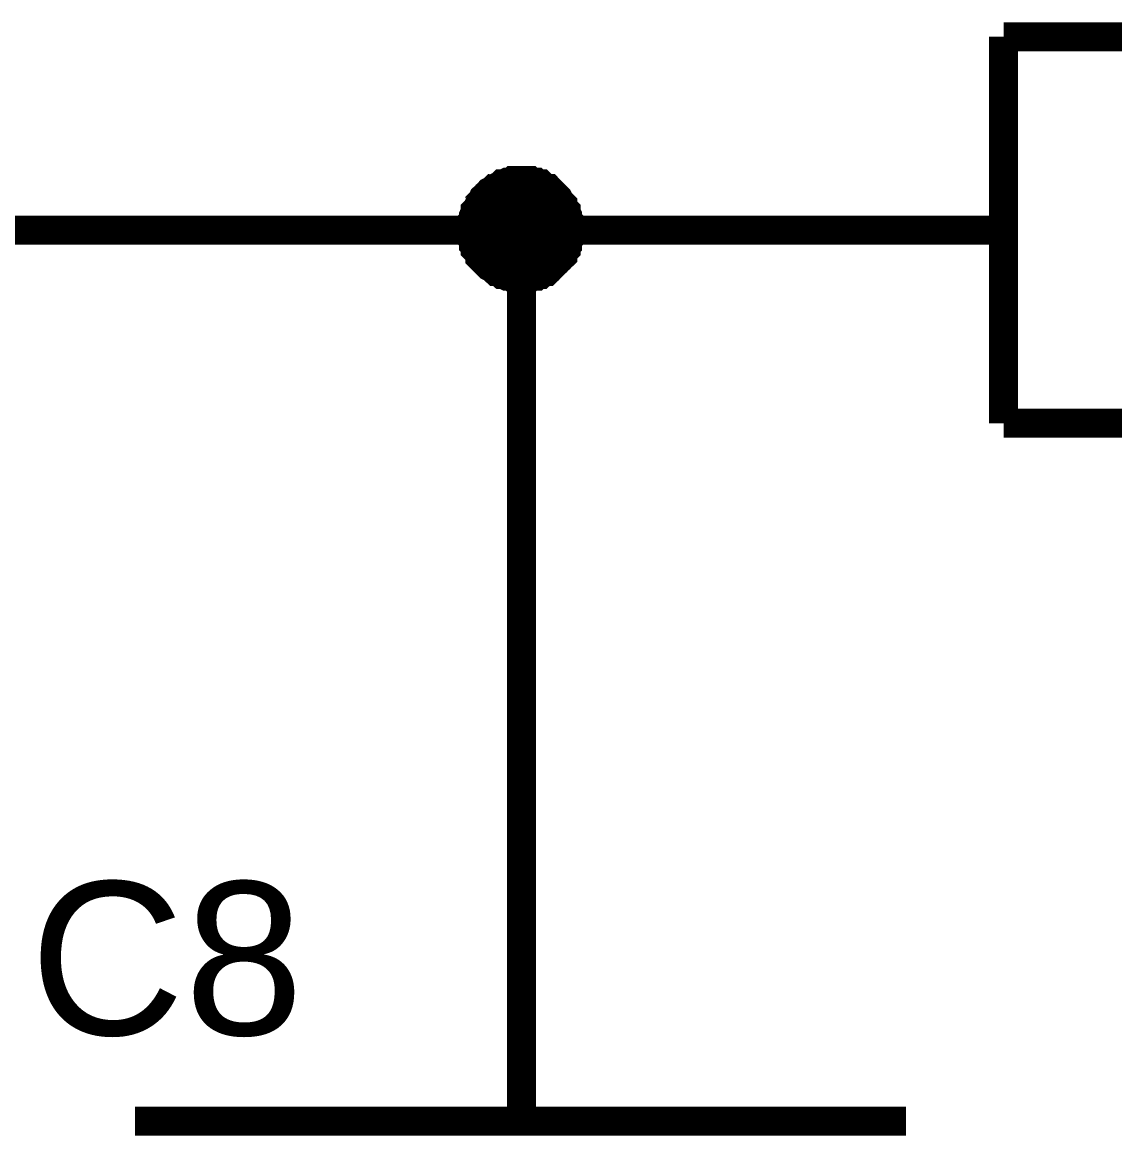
# Model space of a CAD drawing. Header units: millimetres. Extents: x -2024 to 917, y -725 to 13.
# Drawn here: x -1974.06 to -1962.73, y -621.06 to -609.52 of the extents above; entities that cross this region are included whole.
import ezdxf

# ---------------------------------------------------------------- set-up
doc = ezdxf.new("R2010")
doc.units = ezdxf.units.MM
doc.styles.get("Standard").update_dxf_attribs({"font": 'arial.ttf'})

msp = doc.modelspace()

# ---------------------------------------------------------------- linework, layer by layer
at = {"color": 7}
for points, const_width in [([(-1963.884, -609.671), (-1963.884, -613.678)], 0.3), ([(-1963.884, -609.671), (-1953.887, -609.671)], 0.3), ([(-1969.396, -611.675), (-1969.396, -611.641), (-1969.396, -611.625), (-1969.396, -611.592), (-1969.379, -611.575), (-1969.379, -611.542), (-1969.379, -611.526), (-1969.363, -611.492), (-1969.363, -611.476), (-1969.346, -611.459), (-1969.329, -611.426), (-1969.313, -611.41), (-1969.313, -611.393), (-1969.296, -611.377), (-1969.28, -611.343), (-1969.263, -611.327), (-1969.247, -611.31), (-1969.23, -611.294), (-1969.214, -611.277), (-1969.181, -611.261), (-1969.164, -611.244), (-1969.147, -611.244), (-1969.131, -611.227), (-1969.098, -611.211), (-1969.081, -611.194), (-1969.065, -611.194), (-1969.032, -611.178), (-1969.015, -611.178), (-1968.982, -611.178), (-1968.965, -611.161), (-1968.932, -611.161), (-1968.916, -611.161), (-1968.883, -611.161)], 0.3), ([(-1969.396, -611.675), (-1969.396, -611.641), (-1969.396, -611.625), (-1969.396, -611.592), (-1969.379, -611.575), (-1969.379, -611.542), (-1969.379, -611.526), (-1969.363, -611.492), (-1969.363, -611.476), (-1969.346, -611.459), (-1969.329, -611.426), (-1969.313, -611.41), (-1969.313, -611.393), (-1969.296, -611.377), (-1969.28, -611.343), (-1969.263, -611.327), (-1969.247, -611.31), (-1969.23, -611.294), (-1969.214, -611.277), (-1969.181, -611.261), (-1969.164, -611.244), (-1969.147, -611.244), (-1969.131, -611.227), (-1969.098, -611.211), (-1969.081, -611.194), (-1969.065, -611.194), (-1969.032, -611.178), (-1969.015, -611.178), (-1968.982, -611.178), (-1968.965, -611.161), (-1968.932, -611.161), (-1968.916, -611.161), (-1968.883, -611.161)], 0.3), ([(-1969.396, -611.675), (-1969.396, -611.641), (-1969.396, -611.625), (-1969.396, -611.592), (-1969.379, -611.575), (-1969.379, -611.542), (-1969.379, -611.526), (-1969.363, -611.492), (-1969.363, -611.476), (-1969.346, -611.459), (-1969.329, -611.426), (-1969.313, -611.41), (-1969.313, -611.393), (-1969.296, -611.377), (-1969.28, -611.343), (-1969.263, -611.327), (-1969.247, -611.31), (-1969.23, -611.294), (-1969.214, -611.277), (-1969.181, -611.261), (-1969.164, -611.244), (-1969.147, -611.244), (-1969.131, -611.227), (-1969.098, -611.211), (-1969.081, -611.194), (-1969.065, -611.194), (-1969.032, -611.178), (-1969.015, -611.178), (-1968.982, -611.178), (-1968.965, -611.161), (-1968.932, -611.161), (-1968.916, -611.161), (-1968.883, -611.161)], 0.3), ([(-1969.396, -611.675), (-1969.396, -611.641), (-1969.396, -611.625), (-1969.396, -611.592), (-1969.379, -611.575), (-1969.379, -611.542), (-1969.379, -611.526), (-1969.363, -611.492), (-1969.363, -611.476), (-1969.346, -611.459), (-1969.329, -611.426), (-1969.313, -611.41), (-1969.313, -611.393), (-1969.296, -611.377), (-1969.28, -611.343), (-1969.263, -611.327), (-1969.247, -611.31), (-1969.23, -611.294), (-1969.214, -611.277), (-1969.181, -611.261), (-1969.164, -611.244), (-1969.147, -611.244), (-1969.131, -611.227), (-1969.098, -611.211), (-1969.081, -611.194), (-1969.065, -611.194), (-1969.032, -611.178), (-1969.015, -611.178), (-1968.982, -611.178), (-1968.965, -611.161), (-1968.932, -611.161), (-1968.916, -611.161), (-1968.883, -611.161)], 0.3), ([(-1968.883, -611.161), (-1968.883, -611.161)], 0.3), ([(-1968.883, -611.161), (-1968.849, -611.161), (-1968.833, -611.161), (-1968.8, -611.161), (-1968.783, -611.178), (-1968.75, -611.178), (-1968.734, -611.178), (-1968.717, -611.194), (-1968.684, -611.194), (-1968.667, -611.211), (-1968.651, -611.227), (-1968.618, -611.244), (-1968.601, -611.244), (-1968.585, -611.261), (-1968.568, -611.277), (-1968.552, -611.294), (-1968.535, -611.31), (-1968.518, -611.327), (-1968.502, -611.343), (-1968.485, -611.377), (-1968.469, -611.393), (-1968.452, -611.41), (-1968.452, -611.426), (-1968.436, -611.459), (-1968.419, -611.476), (-1968.419, -611.492), (-1968.403, -611.526), (-1968.403, -611.542), (-1968.403, -611.575), (-1968.386, -611.592), (-1968.386, -611.625), (-1968.386, -611.641), (-1968.386, -611.675)], 0.3), ([(-1968.883, -611.161), (-1968.883, -611.161)], 0.3), ([(-1968.883, -611.161), (-1968.849, -611.161), (-1968.833, -611.161), (-1968.8, -611.161), (-1968.783, -611.178), (-1968.75, -611.178), (-1968.734, -611.178), (-1968.717, -611.194), (-1968.684, -611.194), (-1968.667, -611.211), (-1968.651, -611.227), (-1968.618, -611.244), (-1968.601, -611.244), (-1968.585, -611.261), (-1968.568, -611.277), (-1968.552, -611.294), (-1968.535, -611.31), (-1968.518, -611.327), (-1968.502, -611.343), (-1968.485, -611.377), (-1968.469, -611.393), (-1968.452, -611.41), (-1968.452, -611.426), (-1968.436, -611.459), (-1968.419, -611.476), (-1968.419, -611.492), (-1968.403, -611.526), (-1968.403, -611.542), (-1968.403, -611.575), (-1968.386, -611.592), (-1968.386, -611.625), (-1968.386, -611.641), (-1968.386, -611.675)], 0.3), ([(-1968.883, -611.161), (-1968.883, -611.161)], 0.3), ([(-1968.883, -611.161), (-1968.849, -611.161), (-1968.833, -611.161), (-1968.8, -611.161), (-1968.783, -611.178), (-1968.75, -611.178), (-1968.734, -611.178), (-1968.717, -611.194), (-1968.684, -611.194), (-1968.667, -611.211), (-1968.651, -611.227), (-1968.618, -611.244), (-1968.601, -611.244), (-1968.585, -611.261), (-1968.568, -611.277), (-1968.552, -611.294), (-1968.535, -611.31), (-1968.518, -611.327), (-1968.502, -611.343), (-1968.485, -611.377), (-1968.469, -611.393), (-1968.452, -611.41), (-1968.452, -611.426), (-1968.436, -611.459), (-1968.419, -611.476), (-1968.419, -611.492), (-1968.403, -611.526), (-1968.403, -611.542), (-1968.403, -611.575), (-1968.386, -611.592), (-1968.386, -611.625), (-1968.386, -611.641), (-1968.386, -611.675)], 0.3), ([(-1968.883, -611.161), (-1968.883, -611.161)], 0.3), ([(-1968.883, -611.161), (-1968.849, -611.161), (-1968.833, -611.161), (-1968.8, -611.161), (-1968.783, -611.178), (-1968.75, -611.178), (-1968.734, -611.178), (-1968.717, -611.194), (-1968.684, -611.194), (-1968.667, -611.211), (-1968.651, -611.227), (-1968.618, -611.244), (-1968.601, -611.244), (-1968.585, -611.261), (-1968.568, -611.277), (-1968.552, -611.294), (-1968.535, -611.31), (-1968.518, -611.327), (-1968.502, -611.343), (-1968.485, -611.377), (-1968.469, -611.393), (-1968.452, -611.41), (-1968.452, -611.426), (-1968.436, -611.459), (-1968.419, -611.476), (-1968.419, -611.492), (-1968.403, -611.526), (-1968.403, -611.542), (-1968.403, -611.575), (-1968.386, -611.592), (-1968.386, -611.625), (-1968.386, -611.641), (-1968.386, -611.675)], 0.3), ([(-1969.396, -611.675), (-1969.396, -611.641), (-1969.396, -611.625), (-1969.396, -611.592), (-1969.379, -611.575), (-1969.379, -611.542), (-1969.379, -611.526), (-1969.363, -611.492), (-1969.363, -611.476), (-1969.346, -611.459), (-1969.329, -611.426), (-1969.313, -611.41), (-1969.313, -611.393), (-1969.296, -611.377), (-1969.28, -611.343), (-1969.263, -611.327), (-1969.247, -611.31), (-1969.23, -611.294), (-1969.214, -611.277), (-1969.181, -611.261), (-1969.164, -611.244), (-1969.147, -611.244), (-1969.131, -611.227), (-1969.098, -611.211), (-1969.081, -611.194), (-1969.065, -611.194), (-1969.032, -611.178), (-1969.015, -611.178), (-1968.982, -611.178), (-1968.965, -611.161), (-1968.932, -611.161), (-1968.916, -611.161), (-1968.883, -611.161)], 0.0991), ([(-1969.396, -611.675), (-1969.396, -611.641), (-1969.396, -611.625), (-1969.396, -611.592), (-1969.379, -611.575), (-1969.379, -611.542), (-1969.379, -611.526), (-1969.363, -611.492), (-1969.363, -611.476), (-1969.346, -611.459), (-1969.329, -611.426), (-1969.313, -611.41), (-1969.313, -611.393), (-1969.296, -611.377), (-1969.28, -611.343), (-1969.263, -611.327), (-1969.247, -611.31), (-1969.23, -611.294), (-1969.214, -611.277), (-1969.181, -611.261), (-1969.164, -611.244), (-1969.147, -611.244), (-1969.131, -611.227), (-1969.098, -611.211), (-1969.081, -611.194), (-1969.065, -611.194), (-1969.032, -611.178), (-1969.015, -611.178), (-1968.982, -611.178), (-1968.965, -611.161), (-1968.932, -611.161), (-1968.916, -611.161), (-1968.883, -611.161)], 0.0991), ([(-1969.396, -611.675), (-1969.396, -611.641), (-1969.396, -611.625), (-1969.396, -611.592), (-1969.379, -611.575), (-1969.379, -611.542), (-1969.379, -611.526), (-1969.363, -611.492), (-1969.363, -611.476), (-1969.346, -611.459), (-1969.329, -611.426), (-1969.313, -611.41), (-1969.313, -611.393), (-1969.296, -611.377), (-1969.28, -611.343), (-1969.263, -611.327), (-1969.247, -611.31), (-1969.23, -611.294), (-1969.214, -611.277), (-1969.181, -611.261), (-1969.164, -611.244), (-1969.147, -611.244), (-1969.131, -611.227), (-1969.098, -611.211), (-1969.081, -611.194), (-1969.065, -611.194), (-1969.032, -611.178), (-1969.015, -611.178), (-1968.982, -611.178), (-1968.965, -611.161), (-1968.932, -611.161), (-1968.916, -611.161), (-1968.883, -611.161)], 0.0991), ([(-1969.396, -611.675), (-1969.396, -611.641), (-1969.396, -611.625), (-1969.396, -611.592), (-1969.379, -611.575), (-1969.379, -611.542), (-1969.379, -611.526), (-1969.363, -611.492), (-1969.363, -611.476), (-1969.346, -611.459), (-1969.329, -611.426), (-1969.313, -611.41), (-1969.313, -611.393), (-1969.296, -611.377), (-1969.28, -611.343), (-1969.263, -611.327), (-1969.247, -611.31), (-1969.23, -611.294), (-1969.214, -611.277), (-1969.181, -611.261), (-1969.164, -611.244), (-1969.147, -611.244), (-1969.131, -611.227), (-1969.098, -611.211), (-1969.081, -611.194), (-1969.065, -611.194), (-1969.032, -611.178), (-1969.015, -611.178), (-1968.982, -611.178), (-1968.965, -611.161), (-1968.932, -611.161), (-1968.916, -611.161), (-1968.883, -611.161)], 0.0991), ([(-1968.883, -611.161), (-1968.883, -611.161)], 0.0991), ([(-1968.883, -611.161), (-1968.849, -611.161), (-1968.833, -611.161), (-1968.8, -611.161), (-1968.783, -611.178), (-1968.75, -611.178), (-1968.734, -611.178), (-1968.717, -611.194), (-1968.684, -611.194), (-1968.667, -611.211), (-1968.651, -611.227), (-1968.618, -611.244), (-1968.601, -611.244), (-1968.585, -611.261), (-1968.568, -611.277), (-1968.552, -611.294), (-1968.535, -611.31), (-1968.518, -611.327), (-1968.502, -611.343), (-1968.485, -611.377), (-1968.469, -611.393), (-1968.452, -611.41), (-1968.452, -611.426), (-1968.436, -611.459), (-1968.419, -611.476), (-1968.419, -611.492), (-1968.403, -611.526), (-1968.403, -611.542), (-1968.403, -611.575), (-1968.386, -611.592), (-1968.386, -611.625), (-1968.386, -611.641), (-1968.386, -611.675)], 0.0991), ([(-1968.883, -611.161), (-1968.883, -611.161)], 0.0991), ([(-1968.883, -611.161), (-1968.849, -611.161), (-1968.833, -611.161), (-1968.8, -611.161), (-1968.783, -611.178), (-1968.75, -611.178), (-1968.734, -611.178), (-1968.717, -611.194), (-1968.684, -611.194), (-1968.667, -611.211), (-1968.651, -611.227), (-1968.618, -611.244), (-1968.601, -611.244), (-1968.585, -611.261), (-1968.568, -611.277), (-1968.552, -611.294), (-1968.535, -611.31), (-1968.518, -611.327), (-1968.502, -611.343), (-1968.485, -611.377), (-1968.469, -611.393), (-1968.452, -611.41), (-1968.452, -611.426), (-1968.436, -611.459), (-1968.419, -611.476), (-1968.419, -611.492), (-1968.403, -611.526), (-1968.403, -611.542), (-1968.403, -611.575), (-1968.386, -611.592), (-1968.386, -611.625), (-1968.386, -611.641), (-1968.386, -611.675)], 0.0991), ([(-1968.883, -611.161), (-1968.883, -611.161)], 0.0991), ([(-1968.883, -611.161), (-1968.849, -611.161), (-1968.833, -611.161), (-1968.8, -611.161), (-1968.783, -611.178), (-1968.75, -611.178), (-1968.734, -611.178), (-1968.717, -611.194), (-1968.684, -611.194), (-1968.667, -611.211), (-1968.651, -611.227), (-1968.618, -611.244), (-1968.601, -611.244), (-1968.585, -611.261), (-1968.568, -611.277), (-1968.552, -611.294), (-1968.535, -611.31), (-1968.518, -611.327), (-1968.502, -611.343), (-1968.485, -611.377), (-1968.469, -611.393), (-1968.452, -611.41), (-1968.452, -611.426), (-1968.436, -611.459), (-1968.419, -611.476), (-1968.419, -611.492), (-1968.403, -611.526), (-1968.403, -611.542), (-1968.403, -611.575), (-1968.386, -611.592), (-1968.386, -611.625), (-1968.386, -611.641), (-1968.386, -611.675)], 0.0991), ([(-1968.883, -611.161), (-1968.883, -611.161)], 0.0991), ([(-1968.883, -611.161), (-1968.849, -611.161), (-1968.833, -611.161), (-1968.8, -611.161), (-1968.783, -611.178), (-1968.75, -611.178), (-1968.734, -611.178), (-1968.717, -611.194), (-1968.684, -611.194), (-1968.667, -611.211), (-1968.651, -611.227), (-1968.618, -611.244), (-1968.601, -611.244), (-1968.585, -611.261), (-1968.568, -611.277), (-1968.552, -611.294), (-1968.535, -611.31), (-1968.518, -611.327), (-1968.502, -611.343), (-1968.485, -611.377), (-1968.469, -611.393), (-1968.452, -611.41), (-1968.452, -611.426), (-1968.436, -611.459), (-1968.419, -611.476), (-1968.419, -611.492), (-1968.403, -611.526), (-1968.403, -611.542), (-1968.403, -611.575), (-1968.386, -611.592), (-1968.386, -611.625), (-1968.386, -611.641), (-1968.386, -611.675)], 0.0991), ([(-1968.883, -617.917), (-1968.883, -611.675), (-1978.879, -611.675)], 0.3), ([(-1968.883, -612.171), (-1968.916, -612.171), (-1968.932, -612.171), (-1968.965, -612.171), (-1968.982, -612.155), (-1969.015, -612.155), (-1969.032, -612.155), (-1969.065, -612.138), (-1969.081, -612.138), (-1969.098, -612.122), (-1969.131, -612.105), (-1969.147, -612.105), (-1969.164, -612.089), (-1969.181, -612.072), (-1969.214, -612.055), (-1969.23, -612.039), (-1969.247, -612.022), (-1969.263, -612.006), (-1969.28, -611.989), (-1969.296, -611.973), (-1969.313, -611.956), (-1969.313, -611.94), (-1969.329, -611.906), (-1969.346, -611.89), (-1969.363, -611.873), (-1969.363, -611.84), (-1969.379, -611.824), (-1969.379, -611.807), (-1969.379, -611.774), (-1969.396, -611.757), (-1969.396, -611.724), (-1969.396, -611.708), (-1969.396, -611.675)], 0.3), ([(-1969.396, -611.675), (-1969.396, -611.675)], 0.3), ([(-1968.883, -612.171), (-1968.916, -612.171), (-1968.932, -612.171), (-1968.965, -612.171), (-1968.982, -612.155), (-1969.015, -612.155), (-1969.032, -612.155), (-1969.065, -612.138), (-1969.081, -612.138), (-1969.098, -612.122), (-1969.131, -612.105), (-1969.147, -612.105), (-1969.164, -612.089), (-1969.181, -612.072), (-1969.214, -612.055), (-1969.23, -612.039), (-1969.247, -612.022), (-1969.263, -612.006), (-1969.28, -611.989), (-1969.296, -611.973), (-1969.313, -611.956), (-1969.313, -611.94), (-1969.329, -611.906), (-1969.346, -611.89), (-1969.363, -611.873), (-1969.363, -611.84), (-1969.379, -611.824), (-1969.379, -611.807), (-1969.379, -611.774), (-1969.396, -611.757), (-1969.396, -611.724), (-1969.396, -611.708), (-1969.396, -611.675)], 0.3), ([(-1969.396, -611.675), (-1969.396, -611.675)], 0.3), ([(-1968.883, -612.171), (-1968.916, -612.171), (-1968.932, -612.171), (-1968.965, -612.171), (-1968.982, -612.155), (-1969.015, -612.155), (-1969.032, -612.155), (-1969.065, -612.138), (-1969.081, -612.138), (-1969.098, -612.122), (-1969.131, -612.105), (-1969.147, -612.105), (-1969.164, -612.089), (-1969.181, -612.072), (-1969.214, -612.055), (-1969.23, -612.039), (-1969.247, -612.022), (-1969.263, -612.006), (-1969.28, -611.989), (-1969.296, -611.973), (-1969.313, -611.956), (-1969.313, -611.94), (-1969.329, -611.906), (-1969.346, -611.89), (-1969.363, -611.873), (-1969.363, -611.84), (-1969.379, -611.824), (-1969.379, -611.807), (-1969.379, -611.774), (-1969.396, -611.757), (-1969.396, -611.724), (-1969.396, -611.708), (-1969.396, -611.675)], 0.3), ([(-1969.396, -611.675), (-1969.396, -611.675)], 0.3), ([(-1968.883, -612.171), (-1968.916, -612.171), (-1968.932, -612.171), (-1968.965, -612.171), (-1968.982, -612.155), (-1969.015, -612.155), (-1969.032, -612.155), (-1969.065, -612.138), (-1969.081, -612.138), (-1969.098, -612.122), (-1969.131, -612.105), (-1969.147, -612.105), (-1969.164, -612.089), (-1969.181, -612.072), (-1969.214, -612.055), (-1969.23, -612.039), (-1969.247, -612.022), (-1969.263, -612.006), (-1969.28, -611.989), (-1969.296, -611.973), (-1969.313, -611.956), (-1969.313, -611.94), (-1969.329, -611.906), (-1969.346, -611.89), (-1969.363, -611.873), (-1969.363, -611.84), (-1969.379, -611.824), (-1969.379, -611.807), (-1969.379, -611.774), (-1969.396, -611.757), (-1969.396, -611.724), (-1969.396, -611.708), (-1969.396, -611.675)], 0.3), ([(-1969.396, -611.675), (-1969.396, -611.675)], 0.3), ([(-1968.386, -611.675), (-1968.386, -611.708), (-1968.386, -611.724), (-1968.386, -611.757), (-1968.403, -611.774), (-1968.403, -611.807), (-1968.403, -611.824), (-1968.419, -611.84), (-1968.419, -611.873), (-1968.436, -611.89), (-1968.452, -611.906), (-1968.452, -611.94), (-1968.469, -611.956), (-1968.485, -611.973), (-1968.502, -611.989), (-1968.518, -612.006), (-1968.535, -612.022), (-1968.552, -612.039), (-1968.568, -612.055), (-1968.585, -612.072), (-1968.601, -612.089), (-1968.618, -612.105), (-1968.651, -612.105), (-1968.667, -612.122), (-1968.684, -612.138), (-1968.717, -612.138), (-1968.734, -612.155), (-1968.75, -612.155), (-1968.783, -612.155), (-1968.8, -612.171), (-1968.833, -612.171), (-1968.849, -612.171), (-1968.883, -612.171)], 0.3), ([(-1968.883, -611.675), (-1966.383, -611.675)], 0.3), ([(-1968.386, -611.675), (-1968.386, -611.708), (-1968.386, -611.724), (-1968.386, -611.757), (-1968.403, -611.774), (-1968.403, -611.807), (-1968.403, -611.824), (-1968.419, -611.84), (-1968.419, -611.873), (-1968.436, -611.89), (-1968.452, -611.906), (-1968.452, -611.94), (-1968.469, -611.956), (-1968.485, -611.973), (-1968.502, -611.989), (-1968.518, -612.006), (-1968.535, -612.022), (-1968.552, -612.039), (-1968.568, -612.055), (-1968.585, -612.072), (-1968.601, -612.089), (-1968.618, -612.105), (-1968.651, -612.105), (-1968.667, -612.122), (-1968.684, -612.138), (-1968.717, -612.138), (-1968.734, -612.155), (-1968.75, -612.155), (-1968.783, -612.155), (-1968.8, -612.171), (-1968.833, -612.171), (-1968.849, -612.171), (-1968.883, -612.171)], 0.3), ([(-1968.386, -611.675), (-1968.386, -611.708), (-1968.386, -611.724), (-1968.386, -611.757), (-1968.403, -611.774), (-1968.403, -611.807), (-1968.403, -611.824), (-1968.419, -611.84), (-1968.419, -611.873), (-1968.436, -611.89), (-1968.452, -611.906), (-1968.452, -611.94), (-1968.469, -611.956), (-1968.485, -611.973), (-1968.502, -611.989), (-1968.518, -612.006), (-1968.535, -612.022), (-1968.552, -612.039), (-1968.568, -612.055), (-1968.585, -612.072), (-1968.601, -612.089), (-1968.618, -612.105), (-1968.651, -612.105), (-1968.667, -612.122), (-1968.684, -612.138), (-1968.717, -612.138), (-1968.734, -612.155), (-1968.75, -612.155), (-1968.783, -612.155), (-1968.8, -612.171), (-1968.833, -612.171), (-1968.849, -612.171), (-1968.883, -612.171)], 0.3), ([(-1968.386, -611.675), (-1968.386, -611.708), (-1968.386, -611.724), (-1968.386, -611.757), (-1968.403, -611.774), (-1968.403, -611.807), (-1968.403, -611.824), (-1968.419, -611.84), (-1968.419, -611.873), (-1968.436, -611.89), (-1968.452, -611.906), (-1968.452, -611.94), (-1968.469, -611.956), (-1968.485, -611.973), (-1968.502, -611.989), (-1968.518, -612.006), (-1968.535, -612.022), (-1968.552, -612.039), (-1968.568, -612.055), (-1968.585, -612.072), (-1968.601, -612.089), (-1968.618, -612.105), (-1968.651, -612.105), (-1968.667, -612.122), (-1968.684, -612.138), (-1968.717, -612.138), (-1968.734, -612.155), (-1968.75, -612.155), (-1968.783, -612.155), (-1968.8, -612.171), (-1968.833, -612.171), (-1968.849, -612.171), (-1968.883, -612.171)], 0.3), ([(-1968.386, -611.675), (-1968.386, -611.675), (-1968.386, -611.675), (-1968.386, -611.675), (-1968.386, -611.675), (-1968.386, -611.675), (-1968.386, -611.675), (-1968.386, -611.675), (-1968.386, -611.675), (-1968.386, -611.675), (-1968.386, -611.675), (-1968.386, -611.675), (-1968.386, -611.675), (-1968.386, -611.675), (-1968.386, -611.675), (-1968.386, -611.675), (-1968.386, -611.675), (-1968.386, -611.675), (-1968.386, -611.675), (-1968.386, -611.675), (-1968.386, -611.675), (-1968.386, -611.675), (-1968.386, -611.675), (-1968.386, -611.675), (-1968.386, -611.675), (-1968.386, -611.675), (-1968.386, -611.675), (-1968.386, -611.675), (-1968.386, -611.675), (-1968.386, -611.675), (-1968.386, -611.675), (-1968.386, -611.675), (-1968.386, -611.675)], 0.3), ([(-1968.386, -611.675), (-1968.386, -611.675)], 0.3), ([(-1968.386, -611.675), (-1968.386, -611.675), (-1968.386, -611.675), (-1968.386, -611.675), (-1968.386, -611.675), (-1968.386, -611.675), (-1968.386, -611.675), (-1968.386, -611.675), (-1968.386, -611.675), (-1968.386, -611.675), (-1968.386, -611.675), (-1968.386, -611.675), (-1968.386, -611.675), (-1968.386, -611.675), (-1968.386, -611.675), (-1968.386, -611.675), (-1968.386, -611.675), (-1968.386, -611.675), (-1968.386, -611.675), (-1968.386, -611.675), (-1968.386, -611.675), (-1968.386, -611.675), (-1968.386, -611.675), (-1968.386, -611.675), (-1968.386, -611.675), (-1968.386, -611.675), (-1968.386, -611.675), (-1968.386, -611.675), (-1968.386, -611.675), (-1968.386, -611.675), (-1968.386, -611.675), (-1968.386, -611.675), (-1968.386, -611.675)], 0.3), ([(-1968.386, -611.675), (-1968.386, -611.675)], 0.3), ([(-1968.386, -611.675), (-1968.386, -611.675), (-1968.386, -611.675), (-1968.386, -611.675), (-1968.386, -611.675), (-1968.386, -611.675), (-1968.386, -611.675), (-1968.386, -611.675), (-1968.386, -611.675), (-1968.386, -611.675), (-1968.386, -611.675), (-1968.386, -611.675), (-1968.386, -611.675), (-1968.386, -611.675), (-1968.386, -611.675), (-1968.386, -611.675), (-1968.386, -611.675), (-1968.386, -611.675), (-1968.386, -611.675), (-1968.386, -611.675), (-1968.386, -611.675), (-1968.386, -611.675), (-1968.386, -611.675), (-1968.386, -611.675), (-1968.386, -611.675), (-1968.386, -611.675), (-1968.386, -611.675), (-1968.386, -611.675), (-1968.386, -611.675), (-1968.386, -611.675), (-1968.386, -611.675), (-1968.386, -611.675), (-1968.386, -611.675)], 0.3), ([(-1968.386, -611.675), (-1968.386, -611.675)], 0.3), ([(-1968.386, -611.675), (-1968.386, -611.675), (-1968.386, -611.675), (-1968.386, -611.675), (-1968.386, -611.675), (-1968.386, -611.675), (-1968.386, -611.675), (-1968.386, -611.675), (-1968.386, -611.675), (-1968.386, -611.675), (-1968.386, -611.675), (-1968.386, -611.675), (-1968.386, -611.675), (-1968.386, -611.675), (-1968.386, -611.675), (-1968.386, -611.675), (-1968.386, -611.675), (-1968.386, -611.675), (-1968.386, -611.675), (-1968.386, -611.675), (-1968.386, -611.675), (-1968.386, -611.675), (-1968.386, -611.675), (-1968.386, -611.675), (-1968.386, -611.675), (-1968.386, -611.675), (-1968.386, -611.675), (-1968.386, -611.675), (-1968.386, -611.675), (-1968.386, -611.675), (-1968.386, -611.675), (-1968.386, -611.675), (-1968.386, -611.675)], 0.3), ([(-1968.386, -611.675), (-1968.386, -611.675)], 0.3), ([(-1963.884, -611.675), (-1966.383, -611.675)], 0.3), ([(-1968.883, -612.171), (-1968.916, -612.171), (-1968.932, -612.171), (-1968.965, -612.171), (-1968.982, -612.155), (-1969.015, -612.155), (-1969.032, -612.155), (-1969.065, -612.138), (-1969.081, -612.138), (-1969.098, -612.122), (-1969.131, -612.105), (-1969.147, -612.105), (-1969.164, -612.089), (-1969.181, -612.072), (-1969.214, -612.055), (-1969.23, -612.039), (-1969.247, -612.022), (-1969.263, -612.006), (-1969.28, -611.989), (-1969.296, -611.973), (-1969.313, -611.956), (-1969.313, -611.94), (-1969.329, -611.906), (-1969.346, -611.89), (-1969.363, -611.873), (-1969.363, -611.84), (-1969.379, -611.824), (-1969.379, -611.807), (-1969.379, -611.774), (-1969.396, -611.757), (-1969.396, -611.724), (-1969.396, -611.708), (-1969.396, -611.675)], 0.0991), ([(-1969.396, -611.675), (-1969.396, -611.675)], 0.0991), ([(-1968.883, -612.171), (-1968.916, -612.171), (-1968.932, -612.171), (-1968.965, -612.171), (-1968.982, -612.155), (-1969.015, -612.155), (-1969.032, -612.155), (-1969.065, -612.138), (-1969.081, -612.138), (-1969.098, -612.122), (-1969.131, -612.105), (-1969.147, -612.105), (-1969.164, -612.089), (-1969.181, -612.072), (-1969.214, -612.055), (-1969.23, -612.039), (-1969.247, -612.022), (-1969.263, -612.006), (-1969.28, -611.989), (-1969.296, -611.973), (-1969.313, -611.956), (-1969.313, -611.94), (-1969.329, -611.906), (-1969.346, -611.89), (-1969.363, -611.873), (-1969.363, -611.84), (-1969.379, -611.824), (-1969.379, -611.807), (-1969.379, -611.774), (-1969.396, -611.757), (-1969.396, -611.724), (-1969.396, -611.708), (-1969.396, -611.675)], 0.0991), ([(-1969.396, -611.675), (-1969.396, -611.675)], 0.0991), ([(-1968.883, -612.171), (-1968.916, -612.171), (-1968.932, -612.171), (-1968.965, -612.171), (-1968.982, -612.155), (-1969.015, -612.155), (-1969.032, -612.155), (-1969.065, -612.138), (-1969.081, -612.138), (-1969.098, -612.122), (-1969.131, -612.105), (-1969.147, -612.105), (-1969.164, -612.089), (-1969.181, -612.072), (-1969.214, -612.055), (-1969.23, -612.039), (-1969.247, -612.022), (-1969.263, -612.006), (-1969.28, -611.989), (-1969.296, -611.973), (-1969.313, -611.956), (-1969.313, -611.94), (-1969.329, -611.906), (-1969.346, -611.89), (-1969.363, -611.873), (-1969.363, -611.84), (-1969.379, -611.824), (-1969.379, -611.807), (-1969.379, -611.774), (-1969.396, -611.757), (-1969.396, -611.724), (-1969.396, -611.708), (-1969.396, -611.675)], 0.0991), ([(-1969.396, -611.675), (-1969.396, -611.675)], 0.0991), ([(-1968.883, -612.171), (-1968.916, -612.171), (-1968.932, -612.171), (-1968.965, -612.171), (-1968.982, -612.155), (-1969.015, -612.155), (-1969.032, -612.155), (-1969.065, -612.138), (-1969.081, -612.138), (-1969.098, -612.122), (-1969.131, -612.105), (-1969.147, -612.105), (-1969.164, -612.089), (-1969.181, -612.072), (-1969.214, -612.055), (-1969.23, -612.039), (-1969.247, -612.022), (-1969.263, -612.006), (-1969.28, -611.989), (-1969.296, -611.973), (-1969.313, -611.956), (-1969.313, -611.94), (-1969.329, -611.906), (-1969.346, -611.89), (-1969.363, -611.873), (-1969.363, -611.84), (-1969.379, -611.824), (-1969.379, -611.807), (-1969.379, -611.774), (-1969.396, -611.757), (-1969.396, -611.724), (-1969.396, -611.708), (-1969.396, -611.675)], 0.0991), ([(-1969.396, -611.675), (-1969.396, -611.675)], 0.0991), ([(-1968.386, -611.675), (-1968.386, -611.708), (-1968.386, -611.724), (-1968.386, -611.757), (-1968.403, -611.774), (-1968.403, -611.807), (-1968.403, -611.824), (-1968.419, -611.84), (-1968.419, -611.873), (-1968.436, -611.89), (-1968.452, -611.906), (-1968.452, -611.94), (-1968.469, -611.956), (-1968.485, -611.973), (-1968.502, -611.989), (-1968.518, -612.006), (-1968.535, -612.022), (-1968.552, -612.039), (-1968.568, -612.055), (-1968.585, -612.072), (-1968.601, -612.089), (-1968.618, -612.105), (-1968.651, -612.105), (-1968.667, -612.122), (-1968.684, -612.138), (-1968.717, -612.138), (-1968.734, -612.155), (-1968.75, -612.155), (-1968.783, -612.155), (-1968.8, -612.171), (-1968.833, -612.171), (-1968.849, -612.171), (-1968.883, -612.171)], 0.0991), ([(-1968.386, -611.675), (-1968.386, -611.708), (-1968.386, -611.724), (-1968.386, -611.757), (-1968.403, -611.774), (-1968.403, -611.807), (-1968.403, -611.824), (-1968.419, -611.84), (-1968.419, -611.873), (-1968.436, -611.89), (-1968.452, -611.906), (-1968.452, -611.94), (-1968.469, -611.956), (-1968.485, -611.973), (-1968.502, -611.989), (-1968.518, -612.006), (-1968.535, -612.022), (-1968.552, -612.039), (-1968.568, -612.055), (-1968.585, -612.072), (-1968.601, -612.089), (-1968.618, -612.105), (-1968.651, -612.105), (-1968.667, -612.122), (-1968.684, -612.138), (-1968.717, -612.138), (-1968.734, -612.155), (-1968.75, -612.155), (-1968.783, -612.155), (-1968.8, -612.171), (-1968.833, -612.171), (-1968.849, -612.171), (-1968.883, -612.171)], 0.0991), ([(-1968.386, -611.675), (-1968.386, -611.708), (-1968.386, -611.724), (-1968.386, -611.757), (-1968.403, -611.774), (-1968.403, -611.807), (-1968.403, -611.824), (-1968.419, -611.84), (-1968.419, -611.873), (-1968.436, -611.89), (-1968.452, -611.906), (-1968.452, -611.94), (-1968.469, -611.956), (-1968.485, -611.973), (-1968.502, -611.989), (-1968.518, -612.006), (-1968.535, -612.022), (-1968.552, -612.039), (-1968.568, -612.055), (-1968.585, -612.072), (-1968.601, -612.089), (-1968.618, -612.105), (-1968.651, -612.105), (-1968.667, -612.122), (-1968.684, -612.138), (-1968.717, -612.138), (-1968.734, -612.155), (-1968.75, -612.155), (-1968.783, -612.155), (-1968.8, -612.171), (-1968.833, -612.171), (-1968.849, -612.171), (-1968.883, -612.171)], 0.0991), ([(-1968.386, -611.675), (-1968.386, -611.708), (-1968.386, -611.724), (-1968.386, -611.757), (-1968.403, -611.774), (-1968.403, -611.807), (-1968.403, -611.824), (-1968.419, -611.84), (-1968.419, -611.873), (-1968.436, -611.89), (-1968.452, -611.906), (-1968.452, -611.94), (-1968.469, -611.956), (-1968.485, -611.973), (-1968.502, -611.989), (-1968.518, -612.006), (-1968.535, -612.022), (-1968.552, -612.039), (-1968.568, -612.055), (-1968.585, -612.072), (-1968.601, -612.089), (-1968.618, -612.105), (-1968.651, -612.105), (-1968.667, -612.122), (-1968.684, -612.138), (-1968.717, -612.138), (-1968.734, -612.155), (-1968.75, -612.155), (-1968.783, -612.155), (-1968.8, -612.171), (-1968.833, -612.171), (-1968.849, -612.171), (-1968.883, -612.171)], 0.0991), ([(-1968.386, -611.675), (-1968.386, -611.675), (-1968.386, -611.675), (-1968.386, -611.675), (-1968.386, -611.675), (-1968.386, -611.675), (-1968.386, -611.675), (-1968.386, -611.675), (-1968.386, -611.675), (-1968.386, -611.675), (-1968.386, -611.675), (-1968.386, -611.675), (-1968.386, -611.675), (-1968.386, -611.675), (-1968.386, -611.675), (-1968.386, -611.675), (-1968.386, -611.675), (-1968.386, -611.675), (-1968.386, -611.675), (-1968.386, -611.675), (-1968.386, -611.675), (-1968.386, -611.675), (-1968.386, -611.675), (-1968.386, -611.675), (-1968.386, -611.675), (-1968.386, -611.675), (-1968.386, -611.675), (-1968.386, -611.675), (-1968.386, -611.675), (-1968.386, -611.675), (-1968.386, -611.675), (-1968.386, -611.675), (-1968.386, -611.675)], 0.0991), ([(-1968.386, -611.675), (-1968.386, -611.675)], 0.0991), ([(-1968.386, -611.675), (-1968.386, -611.675), (-1968.386, -611.675), (-1968.386, -611.675), (-1968.386, -611.675), (-1968.386, -611.675), (-1968.386, -611.675), (-1968.386, -611.675), (-1968.386, -611.675), (-1968.386, -611.675), (-1968.386, -611.675), (-1968.386, -611.675), (-1968.386, -611.675), (-1968.386, -611.675), (-1968.386, -611.675), (-1968.386, -611.675), (-1968.386, -611.675), (-1968.386, -611.675), (-1968.386, -611.675), (-1968.386, -611.675), (-1968.386, -611.675), (-1968.386, -611.675), (-1968.386, -611.675), (-1968.386, -611.675), (-1968.386, -611.675), (-1968.386, -611.675), (-1968.386, -611.675), (-1968.386, -611.675), (-1968.386, -611.675), (-1968.386, -611.675), (-1968.386, -611.675), (-1968.386, -611.675), (-1968.386, -611.675)], 0.0991), ([(-1968.386, -611.675), (-1968.386, -611.675)], 0.0991), ([(-1968.386, -611.675), (-1968.386, -611.675), (-1968.386, -611.675), (-1968.386, -611.675), (-1968.386, -611.675), (-1968.386, -611.675), (-1968.386, -611.675), (-1968.386, -611.675), (-1968.386, -611.675), (-1968.386, -611.675), (-1968.386, -611.675), (-1968.386, -611.675), (-1968.386, -611.675), (-1968.386, -611.675), (-1968.386, -611.675), (-1968.386, -611.675), (-1968.386, -611.675), (-1968.386, -611.675), (-1968.386, -611.675), (-1968.386, -611.675), (-1968.386, -611.675), (-1968.386, -611.675), (-1968.386, -611.675), (-1968.386, -611.675), (-1968.386, -611.675), (-1968.386, -611.675), (-1968.386, -611.675), (-1968.386, -611.675), (-1968.386, -611.675), (-1968.386, -611.675), (-1968.386, -611.675), (-1968.386, -611.675), (-1968.386, -611.675)], 0.0991), ([(-1968.386, -611.675), (-1968.386, -611.675)], 0.0991), ([(-1968.386, -611.675), (-1968.386, -611.675), (-1968.386, -611.675), (-1968.386, -611.675), (-1968.386, -611.675), (-1968.386, -611.675), (-1968.386, -611.675), (-1968.386, -611.675), (-1968.386, -611.675), (-1968.386, -611.675), (-1968.386, -611.675), (-1968.386, -611.675), (-1968.386, -611.675), (-1968.386, -611.675), (-1968.386, -611.675), (-1968.386, -611.675), (-1968.386, -611.675), (-1968.386, -611.675), (-1968.386, -611.675), (-1968.386, -611.675), (-1968.386, -611.675), (-1968.386, -611.675), (-1968.386, -611.675), (-1968.386, -611.675), (-1968.386, -611.675), (-1968.386, -611.675), (-1968.386, -611.675), (-1968.386, -611.675), (-1968.386, -611.675), (-1968.386, -611.675), (-1968.386, -611.675), (-1968.386, -611.675), (-1968.386, -611.675)], 0.0991), ([(-1968.386, -611.675), (-1968.386, -611.675)], 0.0991), ([(-1963.884, -613.678), (-1953.887, -613.678)], 0.3), ([(-1968.883, -620.914), (-1968.883, -617.917)], 0.3), ([(-1972.888, -620.914), (-1964.894, -620.914)], 0.3)]:
    msp.add_lwpolyline(points, dxfattribs=dict(at, const_width=const_width))
at = {"color": 7, "const_width": 0.508}
msp.add_lwpolyline([(-1969.209, -611.663, 1), (-1968.701, -611.663, 1)], format="xyb", close=True, dxfattribs=at)

# ---------------------------------------------------------------- texts
at = {"color": 7}
msp.add_text('C8', height=1.5897, dxfattribs=at).set_placement((-1973.98, -620.02))

doc.saveas('drawing.dxf')
